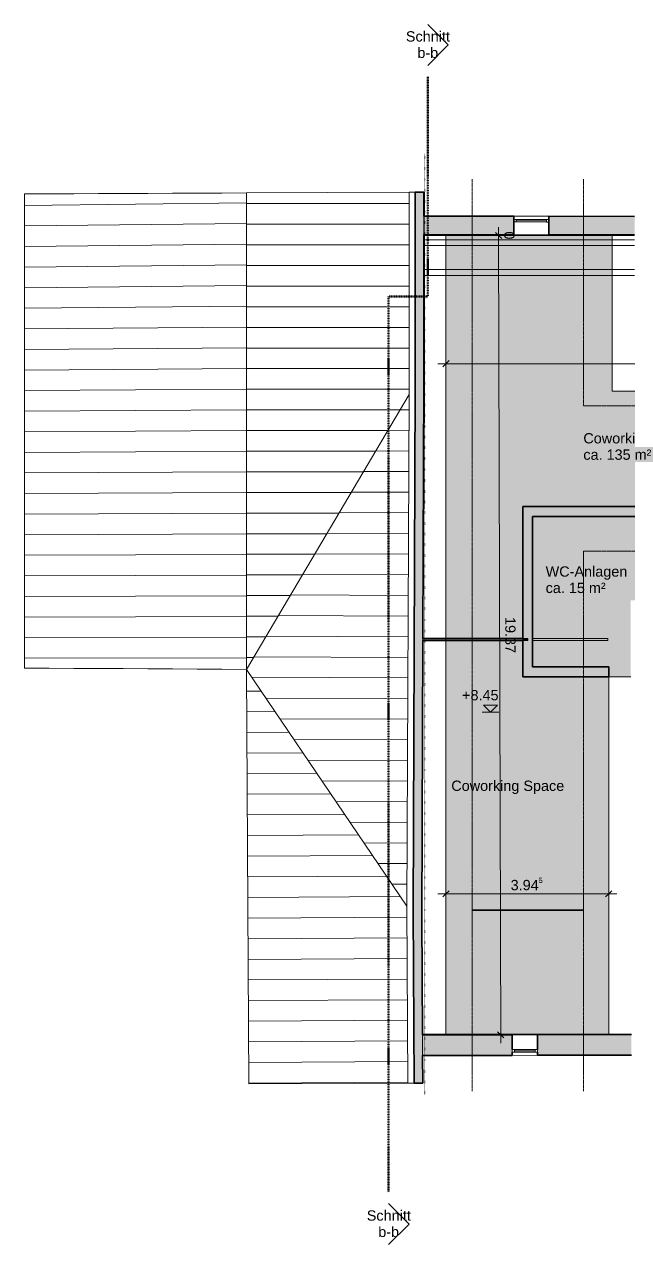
# Model space of a CAD drawing. Header units: millimetres. Extents: x -14559 to 22507, y -19333 to 10906.
# Drawn here: x -14559 to 86, y -19333 to 10237 of the extents above; entities that cross this region are included whole.
import ezdxf

# ---------------------------------------------------------------- set-up
doc = ezdxf.new("R2010")
doc.units = ezdxf.units.MM
for name, pattern in [('Achse', [10, 5, -2.5, 0, -2.5]), ('Verdeckt', [3, 2, -1]), ('Über Schnittebene 1', [1, 0, -1])]:
    doc.linetypes.add(name, pattern=pattern)
for name, color, linetype, lineweight in [('A-ANNO-DIMS', 211, 'Continuous', 9), ('A-ANNO-DIMS-100', 211, 'Continuous', 9), ('A-DETL', 90, 'Continuous', 9), ('A-DETL-GENF', 92, 'Continuous', 9), ('A-DETL-HDLN', 90, 'Verdeckt', 9), ('A-DETL-THIN', 151, 'Continuous', 9), ('A-FLOR', 192, 'Continuous', 9), ('A-GLAZ', 151, 'Continuous', 9), ('A-ROOF', 132, 'Continuous', 9), ('A-ROOF-FNSH', 132, 'Continuous', 9), ('A-ROOF-PATT', 132, 'Continuous', 9), ('A-WALL', 113, 'Continuous', 9), ('A-WALL-PATT', 111, 'Continuous', 35), ('G-ANNO-SYMB', 111, 'Continuous', 9), ('G-ANNO-TEXT', 231, 'Continuous', 9), ('S-BEAM', 12, 'Continuous', 9)]:
    doc.layers.add(name, color=color, linetype=linetype, lineweight=lineweight)
doc.styles.add('Arial_1', font='arial.ttf', dxfattribs={"height": 250})
doc.dimstyles.new('2_5mm_-_Arial', dxfattribs={"dimscale": 304.8, "dimtxt": 255.06485, "dimasz": 0.492126, "dimexe": 0.656168, "dimexo": 0.0625, "dimgap": 0.164042, "dimtad": 1, "dimlfac": 0.001, "dimrnd": 0.005, "dimzin": 0, "dimdsep": 46, "dimtxsty": 'Arial_1', "dimblk1": 'OBLIQUE', "dimblk2": 'OBLIQUE', "dimsah": 1, "dimcen": 0.09, "dimdle": 0.656168, "dimazin": 0, "dimtfac": 1, "dimtdec": 4, "dimtix": 1, "dimtmove": 0, "dimatfit": 3, "dimfxl": 2.296588, "dimfxlon": 1, "dimtvp": 1, "dimtolj": 1, "dimtzin": 0, "dimarcsym": 2})
doc.dimstyles.new('2_5mm_-_Arial_1', dxfattribs={"dimscale": 304.8, "dimtxt": 255.06485, "dimasz": 0.492126, "dimexe": 0.656168, "dimexo": 0.0625, "dimgap": 0.164042, "dimtad": 1, "dimdec": 1, "dimlfac": 0.1, "dimrnd": 0.5, "dimdsep": 46, "dimtxsty": 'Arial_1', "dimblk1": 'OBLIQUE', "dimblk2": 'OBLIQUE', "dimsah": 1, "dimcen": 0.09, "dimdle": 0.656168, "dimazin": 0, "dimtfac": 1, "dimtdec": 4, "dimtix": 1, "dimtmove": 0, "dimatfit": 3, "dimfxl": 2.296588, "dimfxlon": 1, "dimtvp": 1, "dimtolj": 1, "dimtzin": 0, "dimarcsym": 2})

# ---------------------------------------------------------------- blocks, each defined once
blk = doc.blocks.new('FP_1-2_ Dachgeschoss HG')
at = {"layer": 'A-ROOF-PATT'}
for p, q in [((-14559, 5851), (-9179, 5911)), ((-14559, 5353), (-9179, 5409)), ((-14559, 4854), (-9179, 4908)), ((-14559, 4355), (-9179, 4407)), ((-14559, 3856), (-9179, 3906)), ((-14559, 3357), (-9179, 3405)), ((-14559, 2859), (-9179, 2903)), ((-14559, 2360), (-9179, 2402)), ((-14559, 1861), (-9179, 1901)), ((-14559, 1362), (-9179, 1400)), ((-14559, 863), (-9179, 899)), ((-14559, 365), (-9179, 397)), ((-14559, -134), (-9179, -104)), ((-14559, -633), (-9179, -605)), ((-14559, -1132), (-9179, -1106)), ((-14559, -1631), (-9179, -1607)), ((-14559, -2130), (-9179, -2109)), ((-14559, -2628), (-9179, -2610)), ((-14559, -3127), (-9179, -3111)), ((-14559, -3626), (-9179, -3612)), ((-14559, -4125), (-9179, -4113)), ((-14559, -4624), (-9179, -4615)), ((-14559, -5122), (-9179, -5116))]:
    blk.add_line(p, q, dxfattribs=at)
blk = doc.blocks.new('Fenster 1-flg - Variabel - Fenster 1-flg - Variabel-531584-2_ Dachgeschoss HG')
at = {"layer": 'A-GLAZ'}
for p, q in [((-310, -170), (-310, -110)), ((-310, -110), (-250, -110)), ((-250, -170), (-310, -170)), ((-250, -110), (-250, -170)), ((250, -110), (-250, -110)), ((-250, -140), (250, -140)), ((-250, -170), (250, -170)), ((250, -170), (250, -110)), ((250, -110), (310, -110)), ((310, -170), (250, -170)), ((310, -110), (310, -170))]:
    blk.add_line(p, q, dxfattribs=at)
blk = doc.blocks.new('Fenster 1-flg - Variabel - Fenster 1-flg - Variabel-534337-2_ Dachgeschoss HG')
at = {"layer": 'A-GLAZ'}
for p, q in [((-365, 145), (-425, 145)), ((-425, 85), (-365, 85)), ((-365, 85), (-365, 145)), ((-365, 145), (365, 145)), ((-365, 115), (365, 115)), ((365, 85), (-365, 85)), ((425, 145), (365, 145)), ((365, 145), (365, 85)), ((365, 85), (425, 85))]:
    blk.add_line(p, q, dxfattribs=at)
blk = doc.blocks.new('Kantholz Träger - 140 x 190-542140-2_ Dachgeschoss HG')
at = {"layer": 'S-BEAM'}
for p, q in [((-2429, 70), (-1896, 70)), ((-1896, 70), (2136, 70)), ((2136, 70), (2673, 70)), ((-1896, -70), (-2429, -70)), ((2136, -70), (-1896, -70)), ((2673, -70), (2136, -70))]:
    blk.add_line(p, q, dxfattribs=at)
blk = doc.blocks.new('Kantholz Träger - 140 x 190-V4-2_ Dachgeschoss HG')
at = {"layer": 'S-BEAM'}
for p, q in [((-2429, 70), (-1896, 70)), ((-1896, 70), (2136, 70)), ((2136, 70), (2676, 70)), ((-1896, -70), (-2429, -70)), ((2136, -70), (-1896, -70)), ((2675, -70), (2136, -70))]:
    blk.add_line(p, q, dxfattribs=at)
blk = doc.blocks.new('Schnitt - Name-2324-2_ Dachgeschoss HG')
at = {"layer": 'G-ANNO-SYMB'}
for p, q in [((-12.7, 0), (-7.72, 4.98)), ((-7.72, 4.98), (-2.75, 0))]:
    blk.add_line(p, q, dxfattribs=at)
blk = doc.blocks.new('DIMBLOCK1-2_ Dachgeschoss HG')
at = {"layer": 'A-ANNO-DIMS-100'}
for p, q in [((-4342, 2715), (-4342, 1815)), ((-4342, 2015), (-4342, 2715)), ((20644, 1315), (20644, 2215)), ((-4542, 2015), (20844, 2015)), ((20644, 2015), (20644, 1315))]:
    blk.add_line(p, q, dxfattribs=at)
at = {"layer": 'A-ANNO-DIMS-100', "lineweight": 25}
for p, q in [((-4342, 2015), (-4267, 2090)), ((20644, 2015), (20719, 2090)), ((-4342, 2015), (-4417, 1940)), ((20644, 2015), (20569, 1940))]:
    blk.add_line(p, q, dxfattribs=at)
at = {"layer": 'A-ANNO-DIMS-100', "color": 0, "insert": (7650, 2402), "char_height": 250, "width": 1202.88, "attachment_point": 1, "line_spacing_factor": 0.941778, "style": 'Arial_1'}
blk.add_mtext('24.98\\A2\\H0.5x;\\S5^  ;\\H2x;', dxfattribs=at)
blk = doc.blocks.new('_Oblique')
at = {"color": 0, "linetype": 'ByBlock', "lineweight": -2}
blk.add_line((-0.5, -0.5), (0.5, 0.5), dxfattribs=at)
blk = doc.blocks.new('DIMBLOCK2-2_ Dachgeschoss HG')
at = {"layer": 'A-ANNO-DIMS-100'}
for p, q in [((-3067, 5323), (-3066, 5123)), ((-3766, 5121), (-2866, 5124)), ((-3766, 5121), (-2866, 5124)), ((-3066, 5123), (-3766, 5121)), ((-3066, 5123), (-3766, 5121))]:
    blk.add_line(p, q, dxfattribs=at)
at = {"layer": 'A-ANNO-DIMS-100', "lineweight": 25}
for q in [(-3142, 5198), (-3142, 5198), (-2991, 5048), (-2991, 5048)]:
    blk.add_line((-3066, 5123), q, dxfattribs=at)
at = {"layer": 'A-ANNO-DIMS-100', "color": 0, "insert": (-2680, 5221), "char_height": 250, "width": 232.62, "attachment_point": 1, "rotation": 270.1564, "line_spacing_factor": 0.941778, "style": 'Arial_1'}
blk.add_mtext('0', dxfattribs=at)
blk = doc.blocks.new('DIMBLOCK3-2_ Dachgeschoss HG')
at = {"layer": 'A-ANNO-DIMS-100'}
for p, q in [((-3766, 5121), (-2866, 5124)), ((-3066, 5123), (-3766, 5121)), ((-3066, 5123), (-3013, -14448)), ((-2313, -14247), (-3213, -14249)), ((-3013, -14248), (-2313, -14247))]:
    blk.add_line(p, q, dxfattribs=at)
at = {"layer": 'A-ANNO-DIMS-100', "lineweight": 25}
for p, q in [((-3066, 5123), (-3142, 5198)), ((-3066, 5123), (-2991, 5048)), ((-3013, -14248), (-3089, -14174)), ((-3013, -14248), (-2938, -14323))]:
    blk.add_line(p, q, dxfattribs=at)
at = {"layer": 'A-ANNO-DIMS-100', "color": 0, "insert": (-2655, -4125), "char_height": 250, "width": 1046.78, "attachment_point": 1, "rotation": 270.1564, "line_spacing_factor": 0.941778, "style": 'Arial_1'}
blk.add_mtext('19.37', dxfattribs=at)
blk = doc.blocks.new('DIMBLOCK4-2_ Dachgeschoss HG')
at = {"layer": 'A-ANNO-DIMS-100'}
for p, q in [((-4342, -10132), (-4342, -11032)), ((-4342, -10832), (-4342, -10132)), ((-396, -11532), (-396, -10632)), ((-4542, -10832), (-196, -10832)), ((-396, -10832), (-396, -11532))]:
    blk.add_line(p, q, dxfattribs=at)
at = {"layer": 'A-ANNO-DIMS-100', "lineweight": 25}
for p, q in [((-4342, -10832), (-4417, -10907)), ((-4342, -10832), (-4267, -10757)), ((-396, -10832), (-471, -10907)), ((-396, -10832), (-321, -10757))]:
    blk.add_line(p, q, dxfattribs=at)
at = {"layer": 'A-ANNO-DIMS-100', "color": 0, "insert": (-2773, -10445), "char_height": 250, "width": 970.26, "attachment_point": 1, "line_spacing_factor": 0.941778, "style": 'Arial_1'}
blk.add_mtext('3.94\\A2\\H0.5x;\\S5^  ;\\H2x;', dxfattribs=at)

msp = doc.modelspace()

# ---------------------------------------------------------------- hatches: boundary and pattern name
at = {"layer": 'A-DETL-GENF', "transparency": 33554483}
for color, points in [(30, [(-395.938, -14236.195), (-395.938, -5574.792), (-2481.941, -5574.792), (-2481.941, -1444.998), (12107.921, -1444.998), (12107.921, -3518.612), (20643.983, -3518.612), (20643.983, 1347.812), (-309.471, 1347.812), (-309.471, 5119.713), (-4342.149, 5119.713), (-4342.149, -14236.195)]), (33, [(-1311.703, -5574.792), (139.639, -5574.792), (139.639, -3717.165), (3057.983, -3717.165), (3057.983, -1444.998), (-2481.941, -1444.998), (-2481.941, -5574.792)])]:
    msp.add_hatch(color=color, dxfattribs=at).paths.add_polyline_path(points, flags=0)
at = {"layer": 'A-ROOF-PATT'}
h = msp.add_hatch(dxfattribs=at)
h.set_pattern_fill('FP_1', color=256, style=0, pattern_type=2)
h.set_pattern_definition([(0, (-5752.4, 394.5), (0, 500), [])])
h.paths.add_polyline_path([(-9175.017, -5393.007), (-5235.947, 1267.861), (-5235.947, 6168.995), (-9175.017, 6151.307), (-9175.017, -5389.543)], flags=0)
msp.add_hatch(color=256, dxfattribs=at).paths.add_polyline_path([(-5113.186, -15421.862), (-4905.192, -15420.92), (-4928.281, -11421.341), (-4875.123, 1608.829), (-4875.123, 6170.616), (-5085.604, 6169.67), (-5085.604, 1409.259), (-5137.257, -11252.217), (-5135.145, -11618.003)], flags=0)
h = msp.add_hatch(dxfattribs=at)
h.set_pattern_fill('FP_2', color=256, style=0, pattern_type=2)
h.set_pattern_definition([(359.766, (-2358.4, -4613.73), (2.042, 499.996), [])])
h.paths.add_polyline_path([(-5286.529, -11130.934), (-5235.947, 1267.861), (-9175.017, -5393.007), (-6045.313, -10011.258)], flags=0)
h = msp.add_hatch(dxfattribs=at)
h.set_pattern_fill('FP_3', color=256, style=0, pattern_type=2)
h.set_pattern_definition([(0.331, (-5781, -10401.26), (-2.89, 499.99), [])])
h.paths.add_polyline_path([(-9117.017, -15440.007), (-5261.754, -15422.536), (-5286.529, -11130.934), (-9175.017, -5393.007)], flags=0)
at = {"layer": 'A-WALL-PATT', "lineweight": 9}
h = msp.add_hatch(color=256, dxfattribs=at)
h.paths.add_polyline_path([(230.115, 5134.507), (231.617, 5584.505), (-1847.331, 5588.23), (-1848.137, 5138.231)], flags=0)
h.paths.add_polyline_path([(-2698.136, 5139.754), (-2697.329, 5589.753), (-4875.123, 5593.655), (-4875.123, 5143.654)], flags=0)
for points in [[(-2481.941, -5334.792), (-2241.941, -5334.792), (-2241.941, -1444.998), (-2481.941, -1444.998), (-2481.941, -4646.377), (-2358.506, -4646.377), (-2358.638, -4696.377), (-2481.941, -4696.377)], [(2749.73, -1684.998), (3057.983, -1684.998), (3057.983, -1444.998), (-2241.941, -1444.998), (-2241.941, -1684.998), (139.639, -1684.998)], [(-4900.839, -4696.377), (-4342.149, -4696.377), (-4342.149, -4646.377), (-4900.635, -4646.377)], [(-2634.733, -4696.377), (-2481.941, -4696.377), (-2481.941, -4646.377), (-4342.149, -4646.377), (-4342.149, -4696.377)], [(-2358.638, -4696.377), (-2358.506, -4646.377), (-2481.941, -4646.377), (-2481.941, -4696.377)], [(-395.938, -5574.792), (-395.938, -5334.792), (-2481.941, -5334.792), (-2481.941, -5574.792), (-1285.691, -5574.792)]]:
    msp.add_hatch(color=256, dxfattribs=at).paths.add_polyline_path(points, flags=0)
h = msp.add_hatch(color=256, dxfattribs=at)
h.paths.add_polyline_path([(-4909.044, -14753.593), (-2738.579, -14747.667), (-2739.944, -14247.669), (-4911.931, -14253.599)], flags=0)
h.paths.add_polyline_path([(-2118.582, -14745.974), (155.292, -14739.767), (155.911, -14239.763), (-2119.947, -14245.976), (-2118.8, -14665.975)], flags=0)

# ---------------------------------------------------------------- linework, layer by layer
at = {"layer": 'A-DETL', "linetype": 'Über Schnittebene 1'}
msp.add_line((-4849.827, -15703.117), (-4849.827, 7096.883), dxfattribs=at)
at = {"layer": 'A-DETL', "lineweight": 35}
msp.add_line((-3705.094, -11229.992), (-1005.094, -11229.992), dxfattribs=at)
at = {"layer": 'A-DETL-HDLN'}
for p, q in [((-3705.094, -15614.386), (-3705.094, 6485.614)), ((-1005.094, 995.002), (-1005.094, 6485.614)), ((-1005.094, 995.002), (22507.478, 995.002)), ((-1005.094, -15614.386), (-1005.094, -2524.998)), ((-1005.094, -2524.998), (22507.478, -2524.998))]:
    msp.add_line(p, q, dxfattribs=at)
at = {"layer": 'A-DETL-THIN'}
for p, q in [((-309.471, 5119.713), (-4342.149, 5119.713)), ((-4342.149, 5119.713), (-4342.149, -14236.195)), ((-309.471, 1347.812), (-309.471, 5119.713)), ((20643.983, 1347.812), (-309.471, 1347.812)), ((3057.983, -1444.998), (-2481.941, -1444.998)), ((-2481.941, -1444.998), (-2481.941, -5574.792)), ((-2481.941, -5574.792), (-2481.941, -1444.998)), ((-2481.941, -1444.998), (3057.983, -1444.998)), ((-2481.941, -5574.792), (-395.938, -5574.792)), ((-395.938, -5574.792), (-2481.941, -5574.792)), ((-395.938, -5574.792), (139.639, -5574.792)), ((-395.938, -14236.195), (-395.938, -5574.792)), ((-3460.958, -6429.992), (-3060.958, -6429.992)), ((-3260.958, -6429.992), (-3430.663, -6260.287)), ((-3091.252, -6260.287), (-3430.663, -6260.287)), ((-3260.958, -6429.992), (-3091.252, -6260.287)), ((-4342.149, -14236.195), (-395.938, -14236.195))]:
    msp.add_line(p, q, dxfattribs=at)
at = {"layer": 'A-FLOR'}
for p, q in [((230.065, 5119.713), (-4875.123, 5119.713)), ((-4912.031, -14236.195), (156.048, -14236.195))]:
    msp.add_line(p, q, dxfattribs=at)
at = {"layer": 'A-ROOF'}
for p, q in [((-5235.947, 6168.995), (-9175.017, 6151.307)), ((-9175.017, 6151.307), (-9175.017, -5393.007)), ((-9175.017, -5393.007), (-5235.947, 1267.861)), ((-9175.017, -5393.007), (-9117.017, -15440.007)), ((-5286.529, -11130.934), (-9175.017, -5393.007)), ((-9117.017, -15440.007), (-5261.754, -15422.536))]:
    msp.add_line(p, q, dxfattribs=at)
at = {"layer": 'A-ROOF', "color": 7, "lineweight": 35}
for p, q in [((-4875.123, 6170.616), (-5085.604, 6169.67)), ((-5085.604, 1409.259), (-5085.604, 6169.67)), ((-4875.123, 5593.655), (-4875.123, 6170.616)), ((-4875.123, 1608.829), (-4875.123, 5143.654)), ((-4900.642, -4646.377), (-4875.123, 1608.829)), ((-5137.257, -11252.217), (-5085.604, 1409.259)), ((-4928.281, -11421.341), (-4900.846, -4696.377)), ((-5113.186, -15421.862), (-5137.257, -11252.217)), ((-4911.931, -14253.599), (-4928.281, -11421.341)), ((-4905.192, -15420.92), (-4909.044, -14753.593)), ((-5113.186, -15421.862), (-4905.192, -15420.92))]:
    msp.add_line(p, q, dxfattribs=at)
at = {"layer": 'A-ROOF', "flags": 128}
for points in [[(-9175.017, 6151.307), (-9772.795, 6148.648), (-10370.573, 6145.989), (-10968.35, 6143.33), (-11566.128, 6140.671), (-12163.906, 6138.012), (-12761.684, 6135.353), (-13359.462, 6132.694), (-13957.239, 6130.035), (-14555.017, 6127.376)], [(-14555.017, 6127.376), (-14555.017, 4850.798), (-14555.017, 3574.219), (-14555.017, 2297.641), (-14555.017, 1021.063), (-14555.017, -255.515), (-14555.017, -1532.093), (-14555.017, -2808.671), (-14555.017, -4085.25), (-14555.017, -5361.828)], [(-9175.017, -5393.007), (-9175.017, -4110.306), (-9175.017, -2827.604), (-9175.017, -1544.903), (-9175.017, -262.201), (-9175.017, 1020.501), (-9175.017, 2303.202), (-9175.017, 3585.904), (-9175.017, 4868.606), (-9175.017, 6151.307)], [(-14555.017, -5361.828), (-13957.239, -5365.292), (-13359.462, -5368.757), (-12761.684, -5372.221), (-12163.906, -5375.685), (-11566.128, -5379.15), (-10968.35, -5382.614), (-10370.573, -5386.079), (-9772.795, -5389.543), (-9175.017, -5393.007)]]:
    msp.add_lwpolyline(points, dxfattribs=at)
at = {"layer": 'A-ROOF-FNSH', "color": 250}
for p, q in [((-5085.604, 6169.67), (-5235.947, 6168.995)), ((-5235.947, 6168.995), (-5235.947, 1267.861)), ((-5235.947, 1267.861), (-5286.529, -11130.934)), ((-5286.529, -11130.934), (-5261.754, -15422.536)), ((-5261.754, -15422.536), (-5113.186, -15421.862))]:
    msp.add_line(p, q, dxfattribs=at)
at = {"layer": 'A-WALL', "color": 7, "lineweight": 35}
for p, q in [((-2697.329, 5589.753), (-4875.123, 5593.655)), ((-2698.136, 5139.754), (-2697.329, 5589.753)), ((-1847.331, 5588.23), (-1848.137, 5138.231)), ((231.617, 5584.505), (-1847.331, 5588.23)), ((-4875.123, 5143.654), (-2698.136, 5139.754)), ((-1848.137, 5138.231), (230.115, 5134.507)), ((-2739.944, -14247.669), (-4911.931, -14253.599)), ((-2738.961, -14607.668), (-2739.944, -14247.669)), ((155.911, -14239.763), (-2119.947, -14245.976)), ((-2119.947, -14245.976), (-2118.964, -14605.975)), ((-4909.044, -14753.593), (-2738.579, -14747.667)), ((-2738.579, -14747.667), (-2738.798, -14667.667)), ((-2118.8, -14665.975), (-2118.582, -14745.974)), ((-2118.582, -14745.974), (155.292, -14739.767))]:
    msp.add_line(p, q, dxfattribs=at)
at = {"layer": 'A-WALL'}
for p, q in [((-4875.123, 5593.655), (-4875.123, 5143.654)), ((-2697.329, 5589.753), (-1847.331, 5588.23)), ((-1848.137, 5138.231), (-2698.136, 5139.754)), ((-4900.635, -4646.377), (-4900.839, -4696.377)), ((-2358.506, -4646.377), (-2481.941, -4646.377)), ((-2481.941, -4696.377), (-2358.638, -4696.377)), ((-2358.638, -4696.377), (-2358.506, -4646.377)), ((-2241.941, -4646.377), (-416.508, -4646.377)), ((-416.091, -4696.377), (-2241.941, -4696.377)), ((-416.508, -4646.377), (-416.091, -4696.377)), ((-4911.931, -14253.599), (-4909.044, -14753.593)), ((-2739.944, -14247.669), (-2119.947, -14245.976)), ((-2118.582, -14745.974), (-2738.579, -14747.667))]:
    msp.add_line(p, q, dxfattribs=at)
at = {"layer": 'A-WALL', "color": 36, "lineweight": 35}
for p, q in [((-2481.941, -1444.998), (-2481.941, -4646.377)), ((12107.921, -1444.998), (-2481.941, -1444.998)), ((-2481.941, -4696.377), (-2481.941, -5574.792)), ((-2481.941, -5574.792), (-395.938, -5574.792))]:
    msp.add_line(p, q, dxfattribs=at)
at = {"layer": 'A-WALL', "color": 29, "lineweight": 35}
for p, q in [((-2241.941, -5334.792), (-2241.941, -1684.998)), ((-2241.941, -1684.998), (5437.983, -1684.998)), ((-395.938, -5334.792), (-2241.941, -5334.792)), ((-395.938, -5574.792), (-395.938, -5334.792))]:
    msp.add_line(p, q, dxfattribs=at)
at = {"layer": 'A-WALL', "color": 48, "lineweight": 35}
for p, q in [((-4900.839, -4696.377), (-2481.941, -4696.377)), ((-2481.941, -4646.377), (-4900.635, -4646.377))]:
    msp.add_line(p, q, dxfattribs=at)
at = {"layer": 'G-ANNO-SYMB', "linetype": 'Achse', "lineweight": 50}
for p, q in [((-4784.088, 8967.055), (-4784.088, 3642.917)), ((-5732.142, 3642.917), (-5732.142, -18063.258)), ((-4784.088, 3642.917), (-5732.142, 3642.917))]:
    msp.add_line(p, q, dxfattribs=at)

# ---------------------------------------------------------------- block references
at = {"layer": 'A-GLAZ'}
for name, p, rotation in [('Fenster 1-flg - Variabel - Fenster 1-flg - Variabel-534337-2_ Dachgeschoss HG', (-2272.733, 5363.992), 359.8973442560708), ('Fenster 1-flg - Variabel - Fenster 1-flg - Variabel-531584-2_ Dachgeschoss HG', (-2429.263, -14496.822), 0.1564216266792256)]:
    msp.add_blockref(name, p, dxfattribs=dict(at, rotation=rotation))
at = {"layer": 'A-ROOF'}
msp.add_blockref('FP_1-2_ Dachgeschoss HG', (0, 0), dxfattribs=at)
at = {"layer": 'G-ANNO-SYMB', "xscale": 99.99999999999993, "yscale": 99.99999999999993, "zscale": 99.99999999999993, "rotation": 269.9999999999996}
msp.add_blockref('Schnitt - Name-2324-2_ Dachgeschoss HG', (-4784.088, 8967.055), dxfattribs=at)
at = {"layer": 'G-ANNO-SYMB', "extrusion": (0, 0, -1), "xscale": 99.99999999999993, "yscale": 99.99999999999993, "zscale": 99.99999999999993, "rotation": 90.00000000000053}
msp.add_blockref('Schnitt - Name-2324-2_ Dachgeschoss HG', (5732.142, -18063.258), dxfattribs=at)
at = {"layer": 'S-BEAM'}
for name, p in [('Kantholz Träger - 140 x 190-V4-2_ Dachgeschoss HG', (-2445.944, 4948.992)), ('Kantholz Träger - 140 x 190-542140-2_ Dachgeschoss HG', (-2445.944, 4223.992))]:
    msp.add_blockref(name, p, dxfattribs=at)

# ---------------------------------------------------------------- texts
at = {"layer": 'G-ANNO-SYMB', "char_height": 250, "attachment_point": 1, "style": 'Arial_1'}
for s, insert, width in [('Schnitt', (-5312.375, 10071.604), 1274.68312), ('b-b', (-5034.563, 9674.729), 609.2825), ('Schnitt', (-6260.429, -18503.237), 1274.68312), ('b-b', (-5982.617, -18900.112), 609.2825)]:
    msp.add_mtext(s, dxfattribs=dict(at, insert=insert, width=width))
at = {"layer": 'G-ANNO-TEXT', "color": 7, "char_height": 250, "attachment_point": 1, "style": 'Arial_1'}
for s, insert, width in [('Coworking Space', (-1010.907, 332.404), 3294.93563), ('ca. 135 m²', (-1010.907, -64.471), 2012.23563), ('+8.45', (-3949.913, -5893.59), 1066.24437), ('Coworking Space', (-4211.747, -8088.47), 3294.93563)]:
    msp.add_mtext(s, dxfattribs=dict(at, insert=insert, width=width))
at = {"layer": 'G-ANNO-TEXT', "color": 1, "char_height": 250, "attachment_point": 1, "style": 'Arial_1'}
for s, insert, width in [('WC-Anlagen', (-1925.202, -2896.284), 2389.02875), ('ca. 15 m²', (-1925.202, -3293.159), 1779.74625)]:
    msp.add_mtext(s, dxfattribs=dict(at, insert=insert, width=width))

# ---------------------------------------------------------------- dimensions: what is measured, and where the dimension line sits
at = {"layer": 'A-ANNO-DIMS'}
dim = msp.add_linear_dim(base=(-3766.342034502, 5123.19645068), p1=(-3766.342034502, 5121.28540237), p2=(-3766.342034502, 5121.28540237), dimstyle='2_5mm_-_Arial_1', override={"dimpost": '<>', "dimfxl": 9.09495e-13}, dxfattribs=at)
dim.commit()
dim.dimension.update_dxf_attribs({"geometry": 'DIMBLOCK2-2_ Dachgeschoss HG', "text_midpoint": (-3766.342034502, 5300.839698354)})
dim = msp.add_linear_dim(base=(-3013.459, -14248.416), p1=(-3766.342, 5121.285), p2=(-2313.461, -14246.505), angle=270.1564216, dimstyle='2_5mm_-_Arial', override={"dimpost": '<>', "dimfxl": 19422.207762}, dxfattribs=at)
dim.commit()
dim.dimension.update_dxf_attribs({"geometry": 'DIMBLOCK3-2_ Dachgeschoss HG', "text_midpoint": (-2862.174, -4562.124)})
for base, p1, p2, text, override, picture, middle in [((20643.983, 2015.231), (-4342.149, 2715.231), (20643.983, 1315.231), '\\A1;24.98\\Q;{\\A1;{\\H0.5x;\\S5^ ;}}', {"dimpost": '<>', "dimfxl": 25025.3226}, 'DIMBLOCK1-2_ Dachgeschoss HG', (8150.917, 2192.875)), ((-395.938, -10831.555), (-4342.149, -10131.555), (-395.938, -11531.555), '\\A1;3.94\\Q;{\\A1;{\\H0.5x;\\S5^ ;}}', {"dimpost": '<>', "dimfxl": 4187.19221}, 'DIMBLOCK4-2_ Dachgeschoss HG', (-2369.043, -10653.826))]:
    dim = msp.add_linear_dim(base=base, p1=p1, p2=p2, text=text, dimstyle='2_5mm_-_Arial', override=override, dxfattribs=at)
    dim.commit()
    dim.dimension.update_dxf_attribs({"geometry": picture, "text_midpoint": middle})

doc.saveas('drawing.dxf')
